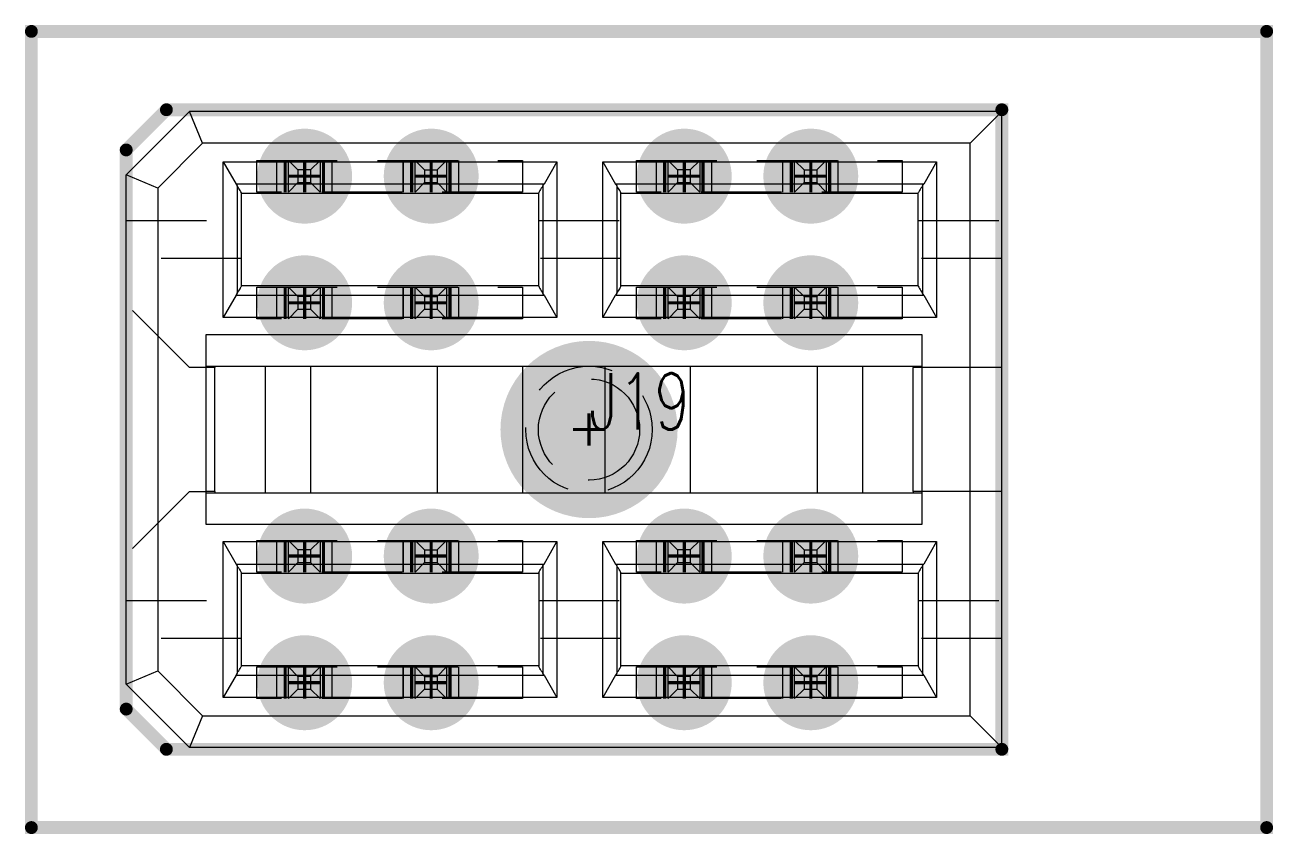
# Model space of a CAD drawing. Header units: millimetres. Extents: x 5 to 1395, y 5 to 415.
# Drawn here: x 1303 to 1322.73, y 216.91 to 229.69 of the extents above; entities that cross this region are included whole.
import ezdxf

# ---------------------------------------------------------------- set-up
doc = ezdxf.new("R2010")
doc.units = ezdxf.units.MM
doc.linetypes.add('HIDDEN', pattern=[1.905, 1.27, -0.635])
for name, color, linetype in [('DRIL_PLTE_THRU_01', 16, 'Continuous'), ('DRIL_PLTE_THRU_02', 146, 'Continuous'), ('DRIL_PLTE_THRU_03', 56, 'Continuous'), ('DRIL_PLTE_THRU_04', 216, 'Continuous'), ('DRIL_PLTE_THRU_05', 34, 'Continuous'), ('DRIL_PLTE_THRU_06', 96, 'Continuous'), ('DRIL_PLTE_THRU_07', 171, 'Continuous'), ('DRIL_PLTE_THRU_08', 176, 'Continuous'), ('DRIL_SYMBOL', 2, 'Continuous'), ('PADS_BOT', 5, 'Continuous'), ('PADS_INNER', 1, 'Continuous'), ('PADS_TOP', 1, 'Continuous'), ('PART_NAME_01', 1, 'Continuous'), ('PART_TOP_2DLINE_26', 5, 'Continuous'), ('PART_TOP_2DLINE_27', 5, 'Continuous')]:
    doc.layers.add(name, color=color, linetype=linetype)
doc.styles.add('W0$127', font='simplex', dxfattribs={"width": 0.75})

# ---------------------------------------------------------------- blocks, each defined once
blk = doc.blocks.new('SMOOTH_0$2032')
at = {"const_width": 0.1016}
blk.add_lwpolyline([(-0.0508, 0, 1), (0.0508, 0, 1)], format="xyb", close=True, dxfattribs=at)
blk = doc.blocks.new('PART_BODY_TOP_3')
at = {"layer": 'PART_TOP_2DLINE_26', "const_width": 0.2032}
blk.add_lwpolyline([(-6.28701, 10.71), (6.28599, 10.71), (6.285992, -8.8138), (-6.287008, -8.8138)], close=True, dxfattribs=at)
at = {"layer": 'PART_TOP_2DLINE_27', "const_width": 0.2032}
blk.add_lwpolyline([(-5.05, -6.68), (-4.415, -7.315), (4.415, -7.315), (5.05, -6.68), (5.05, 6.525), (-5.05, 6.525)], close=True, dxfattribs=at)
at = {"layer": 'PART_TOP_2DLINE_26'}
for p in [(-6.28701, 10.71), (6.28599, 10.71), (-6.287008, -8.8138), (6.285992, -8.8138)]:
    blk.add_blockref('SMOOTH_0$2032', p, dxfattribs=at)
at = {"layer": 'PART_TOP_2DLINE_27'}
for p in [(-5.05, 6.525), (5.05, 6.525), (-5.05, -6.68), (5.05, -6.68), (-4.415, -7.315), (4.415, -7.315)]:
    blk.add_blockref('SMOOTH_0$2032', p, dxfattribs=at)
blk = doc.blocks.new('DRIL_SYMBOL_0$8')
at = {"layer": 'DRIL_SYMBOL', "const_width": 0.0508}
for points in [[(0, -0.254), (0, 0.254)], [(-0.254, 0), (0.254, 0)]]:
    blk.add_lwpolyline(points, dxfattribs=at)
blk = doc.blocks.new('DRIL_HOLE_0$8')
at = {"const_width": 0.4}
blk.add_lwpolyline([(-0.2, 0, 1), (0.2, 0, 1)], format="xyb", close=True, dxfattribs=at)
blk.add_blockref('DRIL_SYMBOL_0$8', (0, 0))
blk = doc.blocks.new('PAD_4')
at = {"const_width": 0.75}
blk.add_lwpolyline([(0, -0.375, 1), (0, 0.375, 1)], format="xyb", close=True, dxfattribs=at)
blk = doc.blocks.new('STK_TOP_174')
at = {"layer": 'DRIL_PLTE_THRU_01'}
blk.add_blockref('DRIL_HOLE_0$8', (0, 0), dxfattribs=at)
at = {"layer": 'DRIL_PLTE_THRU_02'}
blk.add_blockref('DRIL_HOLE_0$8', (0, 0), dxfattribs=at)
at = {"layer": 'DRIL_PLTE_THRU_03'}
blk.add_blockref('DRIL_HOLE_0$8', (0, 0), dxfattribs=at)
at = {"layer": 'DRIL_PLTE_THRU_04'}
blk.add_blockref('DRIL_HOLE_0$8', (0, 0), dxfattribs=at)
at = {"layer": 'DRIL_PLTE_THRU_05'}
blk.add_blockref('DRIL_HOLE_0$8', (0, 0), dxfattribs=at)
at = {"layer": 'DRIL_PLTE_THRU_06'}
blk.add_blockref('DRIL_HOLE_0$8', (0, 0), dxfattribs=at)
at = {"layer": 'DRIL_PLTE_THRU_07'}
blk.add_blockref('DRIL_HOLE_0$8', (0, 0), dxfattribs=at)
at = {"layer": 'DRIL_PLTE_THRU_08'}
blk.add_blockref('DRIL_HOLE_0$8', (0, 0), dxfattribs=at)
at = {"layer": 'PADS_BOT'}
blk.add_blockref('PAD_4', (0, 0), dxfattribs=at)
at = {"layer": 'PADS_INNER'}
blk.add_blockref('PAD_4', (0, 0), dxfattribs=at)
at = {"layer": 'PADS_TOP'}
blk.add_blockref('PAD_4', (0, 0), dxfattribs=at)
blk = doc.blocks.new('DRIL_SYMBOL_2$1')
at = {"layer": 'DRIL_SYMBOL', "const_width": 0.0508}
for points in [[(0, -0.254), (0, 0.254)], [(-0.254, 0), (0.254, 0)]]:
    blk.add_lwpolyline(points, dxfattribs=at)
blk = doc.blocks.new('DRIL_HOLE_2$1')
at = {"const_width": 1.05}
blk.add_lwpolyline([(-0.525, 0, 1), (0.525, 0, 1)], format="xyb", close=True, dxfattribs=at)
blk.add_blockref('DRIL_SYMBOL_2$1', (0, 0))
blk = doc.blocks.new('PAD_6')
at = {"const_width": 1.4}
blk.add_lwpolyline([(0, -0.7, 1), (0, 0.7, 1)], format="xyb", close=True, dxfattribs=at)
blk = doc.blocks.new('STK_TOP_175')
at = {"layer": 'DRIL_PLTE_THRU_01'}
blk.add_blockref('DRIL_HOLE_2$1', (0, 0), dxfattribs=at)
at = {"layer": 'DRIL_PLTE_THRU_02'}
blk.add_blockref('DRIL_HOLE_2$1', (0, 0), dxfattribs=at)
at = {"layer": 'DRIL_PLTE_THRU_03'}
blk.add_blockref('DRIL_HOLE_2$1', (0, 0), dxfattribs=at)
at = {"layer": 'DRIL_PLTE_THRU_04'}
blk.add_blockref('DRIL_HOLE_2$1', (0, 0), dxfattribs=at)
at = {"layer": 'DRIL_PLTE_THRU_05'}
blk.add_blockref('DRIL_HOLE_2$1', (0, 0), dxfattribs=at)
at = {"layer": 'DRIL_PLTE_THRU_06'}
blk.add_blockref('DRIL_HOLE_2$1', (0, 0), dxfattribs=at)
at = {"layer": 'DRIL_PLTE_THRU_07'}
blk.add_blockref('DRIL_HOLE_2$1', (0, 0), dxfattribs=at)
at = {"layer": 'DRIL_PLTE_THRU_08'}
blk.add_blockref('DRIL_HOLE_2$1', (0, 0), dxfattribs=at)
at = {"layer": 'PADS_BOT'}
blk.add_blockref('PAD_6', (0, 0), dxfattribs=at)
at = {"layer": 'PADS_INNER'}
blk.add_blockref('PAD_6', (0, 0), dxfattribs=at)
at = {"layer": 'PADS_TOP'}
blk.add_blockref('PAD_6', (0, 0), dxfattribs=at)
blk = doc.blocks.new('SYM_TOP_5')
for name, p in [('PART_BODY_TOP_3', (0, 0)), ('STK_TOP_174', (-4.001008, 3.5052)), ('STK_TOP_174', (-2.001012, 3.5052)), ('STK_TOP_174', (1.99898, 3.5052)), ('STK_TOP_174', (3.998976, 3.5052)), ('STK_TOP_174', (-4.001008, 1.505204)), ('STK_TOP_174', (-2.001012, 1.505204)), ('STK_TOP_174', (1.99898, 1.505204)), ('STK_TOP_174', (3.998976, 1.505204)), ('STK_TOP_175', (0, 0)), ('STK_TOP_174', (-4.001008, -2.494788)), ('STK_TOP_174', (-2.001012, -2.494788)), ('STK_TOP_174', (1.99898, -2.494788)), ('STK_TOP_174', (3.998976, -2.494788)), ('STK_TOP_174', (-4.001008, -4.494784)), ('STK_TOP_174', (-2.001012, -4.494784)), ('STK_TOP_174', (1.99898, -4.494784)), ('STK_TOP_174', (3.998976, -4.494784))]:
    blk.add_blockref(name, p)
blk = doc.blocks.new('PART_TOP_38')
blk.add_blockref('SYM_TOP_5', (0, 0))
at = {"layer": 'PART_NAME_01', "style": 'W0$127', "width": 0.75}
blk.add_text('J19', height=0.889, rotation=90, dxfattribs=at).set_placement((0, 0))
blk = doc.blocks.new('q')
at = {"rotation": 270}
blk.add_blockref('PART_TOP_38', (1311.915, 223.299), dxfattribs=at)

msp = doc.modelspace()

# ---------------------------------------------------------------- linework, layer by layer
at = {"color": 7, "linetype": 'Continuous', "lineweight": 15}
for p, q in [((1305.5998, 228.3188), (1304.5998, 227.3188)), ((1305.8069, 227.8188), (1305.5998, 228.3188)), ((1318.4398, 228.3188), (1305.5998, 228.3188)), ((1318.4398, 228.3188), (1317.9398, 227.8188)), ((1318.4398, 218.2788), (1318.4398, 228.3188)), ((1305.0998, 227.1117), (1305.8069, 227.8188)), ((1317.9398, 227.8188), (1305.8069, 227.8188)), ((1317.9398, 218.7788), (1317.9398, 227.8188)), ((1306.1311, 225.0688), (1306.1311, 227.5288)), ((1306.1311, 227.5288), (1311.4085, 227.5288)), ((1306.1311, 227.5288), (1306.3353, 227.1752)), ((1311.4085, 227.5288), (1311.2044, 227.1752)), ((1311.4085, 227.5288), (1311.4085, 225.0688)), ((1312.1311, 227.5288), (1317.4085, 227.5288)), ((1312.1311, 225.0688), (1312.1311, 227.5288)), ((1312.1311, 227.5288), (1312.3353, 227.1752)), ((1317.4085, 227.5288), (1317.2044, 227.1752)), ((1317.4085, 227.5288), (1317.4085, 225.0688)), ((1305.0998, 227.1117), (1304.5998, 227.3188)), ((1304.5998, 219.2788), (1304.5998, 227.3188)), ((1305.0998, 227.1117), (1305.0998, 219.4859)), ((1311.2044, 227.1752), (1306.3353, 227.1752)), ((1306.3528, 227.1472), (1306.3528, 225.4503)), ((1311.1868, 227.1472), (1311.1868, 225.4503)), ((1317.2044, 227.1752), (1312.3353, 227.1752)), ((1312.3528, 227.1472), (1312.3528, 225.4503)), ((1317.1868, 227.1472), (1317.1868, 225.4503)), ((1306.4198, 225.5634), (1306.4198, 227.0342)), ((1311.1198, 227.0288), (1306.4198, 227.0288)), ((1311.1198, 225.5634), (1311.1198, 227.0342)), ((1312.4198, 225.5634), (1312.4198, 227.0342)), ((1317.1198, 227.0288), (1312.4198, 227.0288)), ((1317.1198, 225.5634), (1317.1198, 227.0342)), ((1311.1198, 225.5688), (1306.4198, 225.5688)), ((1317.1198, 225.5688), (1312.4198, 225.5688)), ((1306.3353, 225.4223), (1306.1311, 225.0688)), ((1306.3353, 225.4223), (1311.2044, 225.4223)), ((1311.2044, 225.4223), (1311.4085, 225.0688)), ((1312.1311, 225.0688), (1312.3353, 225.4223)), ((1312.3353, 225.4223), (1317.2044, 225.4223)), ((1317.2044, 225.4223), (1317.4085, 225.0688)), ((1311.4085, 225.0688), (1306.1311, 225.0688)), ((1317.4085, 225.0688), (1312.1311, 225.0688)), ((1305.8636, 224.7988), (1317.176, 224.7988)), ((1305.8636, 221.7988), (1305.8636, 224.7988)), ((1317.176, 224.7988), (1317.176, 221.7988)), ((1305.8636, 224.2988), (1317.176, 224.2988)), ((1305.9998, 224.2988), (1305.9998, 224.2788)), ((1306.7998, 222.2988), (1306.7998, 224.2988)), ((1307.5198, 222.2988), (1307.5198, 224.2988)), ((1309.5198, 222.2988), (1309.5198, 224.2988)), ((1310.8698, 222.2988), (1310.8698, 224.2988)), ((1312.1698, 222.2988), (1312.1698, 224.2988)), ((1313.5198, 222.2988), (1313.5198, 224.2988)), ((1315.5198, 224.2988), (1315.5198, 222.2988)), ((1316.2398, 224.2988), (1316.2398, 222.2988)), ((1317.0398, 224.2988), (1317.0398, 224.2788)), ((1305.9998, 224.2788), (1305.8636, 224.2788)), ((1305.9998, 222.3188), (1305.9998, 224.2788)), ((1317.176, 224.2788), (1317.0398, 224.2788)), ((1317.0398, 222.3188), (1317.0398, 224.2788)), ((1305.9998, 222.3188), (1305.8636, 222.3188)), ((1305.8636, 222.2988), (1317.176, 222.2988)), ((1305.9998, 222.3188), (1305.9998, 222.2988)), ((1317.0398, 222.3188), (1317.0398, 222.2988)), ((1317.176, 222.3188), (1317.0398, 222.3188)), ((1317.176, 221.7988), (1305.8636, 221.7988)), ((1306.1311, 221.5288), (1311.4085, 221.5288)), ((1306.1311, 219.0688), (1306.1311, 221.5288)), ((1306.1311, 221.5288), (1306.3353, 221.1752)), ((1311.2044, 221.1752), (1311.4085, 221.5288)), ((1311.4085, 221.5288), (1311.4085, 219.0688)), ((1312.1311, 221.5288), (1317.4085, 221.5288)), ((1312.1311, 219.0688), (1312.1311, 221.5288)), ((1312.1311, 221.5288), (1312.3353, 221.1752)), ((1317.4085, 221.5288), (1317.2044, 221.1752)), ((1317.4085, 221.5288), (1317.4085, 219.0688)), ((1306.3353, 221.1752), (1311.2044, 221.1752)), ((1306.3528, 221.1472), (1306.3528, 219.4503)), ((1311.1868, 221.1472), (1311.1868, 219.4503)), ((1312.3353, 221.1752), (1317.2044, 221.1752)), ((1312.3528, 221.1472), (1312.3528, 219.4503)), ((1317.1868, 221.1472), (1317.1868, 219.4503)), ((1306.4198, 219.5634), (1306.4198, 221.0342)), ((1306.4198, 221.0288), (1311.1198, 221.0288)), ((1311.1198, 221.0342), (1311.1198, 219.5634)), ((1312.4198, 219.5634), (1312.4198, 221.0342)), ((1312.4198, 221.0288), (1317.1198, 221.0288)), ((1317.1198, 221.0342), (1317.1198, 219.5634)), ((1311.1198, 219.5688), (1306.4198, 219.5688)), ((1317.1198, 219.5688), (1312.4198, 219.5688)), ((1304.5998, 219.2788), (1305.0998, 219.4859)), ((1305.0998, 219.4859), (1305.8069, 218.7788)), ((1306.3353, 219.4223), (1306.1311, 219.0688)), ((1306.3353, 219.4223), (1311.2044, 219.4223)), ((1311.2044, 219.4223), (1311.4085, 219.0688)), ((1312.3353, 219.4223), (1312.1311, 219.0688)), ((1312.3353, 219.4223), (1317.2044, 219.4223)), ((1317.2044, 219.4223), (1317.4085, 219.0688)), ((1305.5998, 218.2788), (1304.5998, 219.2788)), ((1311.4085, 219.0688), (1306.1311, 219.0688)), ((1317.4085, 219.0688), (1312.1311, 219.0688)), ((1305.8069, 218.7788), (1305.5998, 218.2788)), ((1305.8069, 218.7788), (1317.9398, 218.7788)), ((1318.4398, 218.2788), (1317.9398, 218.7788)), ((1318.4398, 218.2788), (1305.5998, 218.2788))]:
    msp.add_line(p, q, dxfattribs=at)
at = {"color": 7, "linetype": 'HIDDEN', "lineweight": 0}
for p, q in [((1306.6648, 227.0488), (1306.6648, 227.5488)), ((1306.6648, 227.5488), (1310.8648, 227.5488)), ((1306.9748, 227.5488), (1306.9748, 227.0488)), ((1306.9798, 227.0488), (1306.9798, 227.5488)), ((1307.0995, 227.0488), (1307.0995, 227.5488)), ((1307.1003, 227.5488), (1307.1003, 227.0488)), ((1307.1196, 227.5488), (1307.1196, 227.0488)), ((1307.1298, 227.0488), (1307.1298, 227.5488)), ((1307.1299, 227.0488), (1307.1299, 227.5488)), ((1307.1648, 227.0488), (1307.1648, 227.5488)), ((1307.1648, 227.5488), (1307.3148, 227.3988)), ((1307.6648, 227.5488), (1307.5148, 227.3988)), ((1307.6648, 227.5488), (1307.6648, 227.0488)), ((1307.6998, 227.5488), (1307.6998, 227.0488)), ((1307.6998, 227.5488), (1307.6998, 227.0488)), ((1307.7101, 227.5488), (1307.7101, 227.0488)), ((1307.7293, 227.0488), (1307.7293, 227.5488)), ((1307.7301, 227.5488), (1307.7301, 227.0488)), ((1307.8498, 227.5488), (1307.8498, 227.0488)), ((1307.8548, 227.0488), (1307.8548, 227.5488)), ((1308.9748, 227.5488), (1308.9748, 227.0488)), ((1308.9798, 227.0488), (1308.9798, 227.5488)), ((1309.0995, 227.0488), (1309.0995, 227.5488)), ((1309.1003, 227.5488), (1309.1003, 227.0488)), ((1309.1196, 227.5488), (1309.1196, 227.0488)), ((1309.1298, 227.0488), (1309.1298, 227.5488)), ((1309.1298, 227.0488), (1309.1298, 227.5488)), ((1309.1648, 227.0488), (1309.1648, 227.5488)), ((1309.1648, 227.5488), (1309.3148, 227.3988)), ((1309.5148, 227.3988), (1309.6648, 227.5488)), ((1309.6648, 227.5488), (1309.6648, 227.0488)), ((1309.6998, 227.5488), (1309.6998, 227.0488)), ((1309.6998, 227.5488), (1309.6998, 227.0488)), ((1309.7101, 227.5488), (1309.7101, 227.0488)), ((1309.7293, 227.0488), (1309.7293, 227.5488)), ((1309.7301, 227.5488), (1309.7301, 227.0488)), ((1309.8498, 227.5488), (1309.8498, 227.0488)), ((1309.8548, 227.0488), (1309.8548, 227.5488)), ((1310.8648, 227.5488), (1310.8648, 227.0488)), ((1312.6648, 227.0488), (1312.6648, 227.5488)), ((1312.6648, 227.5488), (1316.8648, 227.5488)), ((1312.9748, 227.5488), (1312.9748, 227.0488)), ((1312.9798, 227.0488), (1312.9798, 227.5488)), ((1313.0995, 227.0488), (1313.0995, 227.5488)), ((1313.1003, 227.5488), (1313.1003, 227.0488)), ((1313.1196, 227.5488), (1313.1196, 227.0488)), ((1313.1298, 227.0488), (1313.1298, 227.5488)), ((1313.1298, 227.0488), (1313.1298, 227.5488)), ((1313.1648, 227.0488), (1313.1648, 227.5488)), ((1313.1648, 227.5488), (1313.3148, 227.3988)), ((1313.6648, 227.5488), (1313.5148, 227.3988)), ((1313.6648, 227.5488), (1313.6648, 227.0488)), ((1313.6998, 227.5488), (1313.6998, 227.0488)), ((1313.6998, 227.5488), (1313.6998, 227.0488)), ((1313.7101, 227.5488), (1313.7101, 227.0488)), ((1313.7293, 227.0488), (1313.7293, 227.5488)), ((1313.7301, 227.5488), (1313.7301, 227.0488)), ((1313.8498, 227.5488), (1313.8498, 227.0488)), ((1313.8548, 227.0488), (1313.8548, 227.5488)), ((1314.9748, 227.5488), (1314.9748, 227.0488)), ((1314.9798, 227.0488), (1314.9798, 227.5488)), ((1315.0995, 227.0488), (1315.0995, 227.5488)), ((1315.1003, 227.5488), (1315.1003, 227.0488)), ((1315.1196, 227.5488), (1315.1196, 227.0488)), ((1315.1298, 227.0488), (1315.1298, 227.5488)), ((1315.1298, 227.0488), (1315.1298, 227.5488)), ((1315.1648, 227.0488), (1315.1648, 227.5488)), ((1315.1648, 227.5488), (1315.3148, 227.3988)), ((1315.5148, 227.3988), (1315.6648, 227.5488)), ((1315.6648, 227.5488), (1315.6648, 227.0488)), ((1315.6998, 227.5488), (1315.6998, 227.0488)), ((1315.6998, 227.5488), (1315.6998, 227.0488)), ((1315.7101, 227.5488), (1315.7101, 227.0488)), ((1315.7293, 227.0488), (1315.7293, 227.5488)), ((1315.7301, 227.5488), (1315.7301, 227.0488)), ((1315.8498, 227.5488), (1315.8498, 227.0488)), ((1315.8548, 227.0488), (1315.8548, 227.5488)), ((1316.8648, 227.5488), (1316.8648, 227.0488)), ((1307.3148, 227.3988), (1307.3148, 227.1988)), ((1307.5148, 227.3988), (1307.3148, 227.3988)), ((1307.5148, 227.3988), (1307.5148, 227.1988)), ((1309.3148, 227.3988), (1309.5148, 227.3988)), ((1309.3148, 227.3988), (1309.3148, 227.1988)), ((1309.5148, 227.3988), (1309.5148, 227.1988)), ((1313.3148, 227.3988), (1313.3148, 227.1988)), ((1313.5148, 227.3988), (1313.3148, 227.3988)), ((1313.5148, 227.3988), (1313.5148, 227.1988)), ((1315.3148, 227.3988), (1315.5148, 227.3988)), ((1315.3148, 227.3988), (1315.3148, 227.1988)), ((1315.5148, 227.3988), (1315.5148, 227.1988)), ((1307.1648, 227.0488), (1307.3148, 227.1988)), ((1307.3148, 227.1988), (1307.5148, 227.1988)), ((1307.5148, 227.1988), (1307.6648, 227.0488)), ((1309.3148, 227.1988), (1309.1648, 227.0488)), ((1309.3148, 227.1988), (1309.5148, 227.1988)), ((1309.5148, 227.1988), (1309.6648, 227.0488)), ((1313.1648, 227.0488), (1313.3148, 227.1988)), ((1313.3148, 227.1988), (1313.5148, 227.1988)), ((1313.5148, 227.1988), (1313.6648, 227.0488)), ((1315.3148, 227.1988), (1315.1648, 227.0488)), ((1315.3148, 227.1988), (1315.5148, 227.1988)), ((1315.5148, 227.1988), (1315.6648, 227.0488)), ((1310.8648, 227.0488), (1306.6648, 227.0488)), ((1316.8648, 227.0488), (1312.6648, 227.0488)), ((1304.5998, 226.5988), (1306.4198, 226.5988)), ((1311.1198, 226.5988), (1312.4198, 226.5988)), ((1317.1198, 226.5988), (1318.4398, 226.5988)), ((1306.4198, 225.9988), (1304.5998, 225.9988)), ((1312.4198, 225.9988), (1311.1198, 225.9988)), ((1318.4398, 225.9988), (1317.1198, 225.9988)), ((1306.6648, 225.0488), (1306.6648, 225.5488)), ((1306.6648, 225.5488), (1310.8648, 225.5488)), ((1306.9748, 225.5488), (1306.9748, 225.0488)), ((1306.9798, 225.0488), (1306.9798, 225.5488)), ((1307.0995, 225.0488), (1307.0995, 225.5488)), ((1307.1003, 225.5488), (1307.1003, 225.0488)), ((1307.1196, 225.5488), (1307.1196, 225.0488)), ((1307.1298, 225.0488), (1307.1298, 225.5488)), ((1307.1299, 225.0488), (1307.1299, 225.5488)), ((1307.1648, 225.0488), (1307.1648, 225.5488)), ((1307.1648, 225.5488), (1307.3148, 225.3988)), ((1307.6648, 225.5488), (1307.5148, 225.3988)), ((1307.6648, 225.5488), (1307.6648, 225.0488)), ((1307.6998, 225.5488), (1307.6998, 225.0488)), ((1307.6998, 225.5488), (1307.6998, 225.0488)), ((1307.7101, 225.5488), (1307.7101, 225.0488)), ((1307.7293, 225.0488), (1307.7293, 225.5488)), ((1307.7301, 225.5488), (1307.7301, 225.0488)), ((1307.8498, 225.5488), (1307.8498, 225.0488)), ((1307.8548, 225.0488), (1307.8548, 225.5488)), ((1308.9748, 225.5488), (1308.9748, 225.0488)), ((1308.9798, 225.0488), (1308.9798, 225.5488)), ((1309.0995, 225.0488), (1309.0995, 225.5488)), ((1309.1003, 225.5488), (1309.1003, 225.0488)), ((1309.1196, 225.5488), (1309.1196, 225.0488)), ((1309.1298, 225.0488), (1309.1298, 225.5488)), ((1309.1298, 225.0488), (1309.1298, 225.5488)), ((1309.1648, 225.0488), (1309.1648, 225.5488)), ((1309.1648, 225.5488), (1309.3148, 225.3988)), ((1309.5148, 225.3988), (1309.6648, 225.5488)), ((1309.6648, 225.5488), (1309.6648, 225.0488)), ((1309.6998, 225.5488), (1309.6998, 225.0488)), ((1309.6998, 225.5488), (1309.6998, 225.0488)), ((1309.7101, 225.5488), (1309.7101, 225.0488)), ((1309.7293, 225.0488), (1309.7293, 225.5488)), ((1309.7301, 225.5488), (1309.7301, 225.0488)), ((1309.8498, 225.5488), (1309.8498, 225.0488)), ((1309.8548, 225.0488), (1309.8548, 225.5488)), ((1310.8648, 225.5488), (1310.8648, 225.0488)), ((1312.6648, 225.0488), (1312.6648, 225.5488)), ((1312.6648, 225.5488), (1316.8648, 225.5488)), ((1312.9748, 225.5488), (1312.9748, 225.0488)), ((1312.9798, 225.0488), (1312.9798, 225.5488)), ((1313.0995, 225.0488), (1313.0995, 225.5488)), ((1313.1003, 225.5488), (1313.1003, 225.0488)), ((1313.1196, 225.5488), (1313.1196, 225.0488)), ((1313.1298, 225.0488), (1313.1298, 225.5488)), ((1313.1298, 225.0488), (1313.1298, 225.5488)), ((1313.1648, 225.0488), (1313.1648, 225.5488)), ((1313.1648, 225.5488), (1313.3148, 225.3988)), ((1313.6648, 225.5488), (1313.5148, 225.3988)), ((1313.6648, 225.5488), (1313.6648, 225.0488)), ((1313.6998, 225.5488), (1313.6998, 225.0488)), ((1313.6998, 225.5488), (1313.6998, 225.0488)), ((1313.7101, 225.5488), (1313.7101, 225.0488)), ((1313.7293, 225.0488), (1313.7293, 225.5488)), ((1313.7301, 225.5488), (1313.7301, 225.0488)), ((1313.8498, 225.5488), (1313.8498, 225.0488)), ((1313.8548, 225.0488), (1313.8548, 225.5488)), ((1314.9748, 225.5488), (1314.9748, 225.0488)), ((1314.9798, 225.0488), (1314.9798, 225.5488)), ((1315.0995, 225.0488), (1315.0995, 225.5488)), ((1315.1003, 225.5488), (1315.1003, 225.0488)), ((1315.1196, 225.5488), (1315.1196, 225.0488)), ((1315.1298, 225.0488), (1315.1298, 225.5488)), ((1315.1298, 225.0488), (1315.1298, 225.5488)), ((1315.1648, 225.0488), (1315.1648, 225.5488)), ((1315.1648, 225.5488), (1315.3148, 225.3988)), ((1315.5148, 225.3988), (1315.6648, 225.5488)), ((1315.6648, 225.5488), (1315.6648, 225.0488)), ((1315.6998, 225.5488), (1315.6998, 225.0488)), ((1315.6998, 225.5488), (1315.6998, 225.0488)), ((1315.7101, 225.5488), (1315.7101, 225.0488)), ((1315.7293, 225.0488), (1315.7293, 225.5488)), ((1315.7301, 225.5488), (1315.7301, 225.0488)), ((1315.8498, 225.5488), (1315.8498, 225.0488)), ((1315.8548, 225.0488), (1315.8548, 225.5488)), ((1316.8648, 225.5488), (1316.8648, 225.0488)), ((1307.5148, 225.3988), (1307.3148, 225.3988)), ((1307.3148, 225.3988), (1307.3148, 225.1988)), ((1307.5148, 225.3988), (1307.5148, 225.1988)), ((1309.3148, 225.3988), (1309.5148, 225.3988)), ((1309.3148, 225.3988), (1309.3148, 225.1988)), ((1309.5148, 225.3988), (1309.5148, 225.1988)), ((1313.3148, 225.3988), (1313.3148, 225.1988)), ((1313.5148, 225.3988), (1313.3148, 225.3988)), ((1313.5148, 225.3988), (1313.5148, 225.1988)), ((1315.3148, 225.3988), (1315.5148, 225.3988)), ((1315.3148, 225.3988), (1315.3148, 225.1988)), ((1315.5148, 225.3988), (1315.5148, 225.1988)), ((1305.5998, 224.2788), (1304.5998, 225.2788)), ((1307.1648, 225.0488), (1307.3148, 225.1988)), ((1307.3148, 225.1988), (1307.5148, 225.1988)), ((1307.5148, 225.1988), (1307.6648, 225.0488)), ((1309.3148, 225.1988), (1309.1648, 225.0488)), ((1309.3148, 225.1988), (1309.5148, 225.1988)), ((1309.5148, 225.1988), (1309.6648, 225.0488)), ((1313.1648, 225.0488), (1313.3148, 225.1988)), ((1313.3148, 225.1988), (1313.5148, 225.1988)), ((1313.5148, 225.1988), (1313.6648, 225.0488)), ((1315.3148, 225.1988), (1315.1648, 225.0488)), ((1315.3148, 225.1988), (1315.5148, 225.1988)), ((1315.5148, 225.1988), (1315.6648, 225.0488)), ((1310.8648, 225.0488), (1306.6648, 225.0488)), ((1316.8648, 225.0488), (1312.6648, 225.0488)), ((1305.8636, 224.2788), (1305.5998, 224.2788)), ((1318.4398, 224.2788), (1317.176, 224.2788)), ((1305.5998, 222.3188), (1304.5998, 221.3188)), ((1305.5998, 222.3188), (1305.8636, 222.3188)), ((1318.4398, 222.3188), (1317.176, 222.3188)), ((1306.6648, 221.0488), (1306.6648, 221.5488)), ((1306.6648, 221.5488), (1310.8648, 221.5488)), ((1306.9748, 221.5488), (1306.9748, 221.0488)), ((1306.9798, 221.0488), (1306.9798, 221.5488)), ((1307.0995, 221.0488), (1307.0995, 221.5488)), ((1307.1003, 221.5488), (1307.1003, 221.0488)), ((1307.1196, 221.5488), (1307.1196, 221.0488)), ((1307.1298, 221.0488), (1307.1298, 221.5488)), ((1307.1299, 221.0488), (1307.1299, 221.5488)), ((1307.1648, 221.0488), (1307.1648, 221.5488)), ((1307.1648, 221.5488), (1307.3148, 221.3988)), ((1307.6648, 221.5488), (1307.5148, 221.3988)), ((1307.6648, 221.5488), (1307.6648, 221.0488)), ((1307.6998, 221.5488), (1307.6998, 221.0488)), ((1307.6998, 221.5488), (1307.6998, 221.0488)), ((1307.7101, 221.5488), (1307.7101, 221.0488)), ((1307.7293, 221.0488), (1307.7293, 221.5488)), ((1307.7301, 221.5488), (1307.7301, 221.0488)), ((1307.8498, 221.5488), (1307.8498, 221.0488)), ((1307.8548, 221.0488), (1307.8548, 221.5488)), ((1308.9748, 221.5488), (1308.9748, 221.0488)), ((1308.9798, 221.0488), (1308.9798, 221.5488)), ((1309.0995, 221.0488), (1309.0995, 221.5488)), ((1309.1003, 221.5488), (1309.1003, 221.0488)), ((1309.1196, 221.5488), (1309.1196, 221.0488)), ((1309.1298, 221.0488), (1309.1298, 221.5488)), ((1309.1298, 221.0488), (1309.1298, 221.5488)), ((1309.1648, 221.0488), (1309.1648, 221.5488)), ((1309.1648, 221.5488), (1309.3148, 221.3988)), ((1309.5148, 221.3988), (1309.6648, 221.5488)), ((1309.6648, 221.5488), (1309.6648, 221.0488)), ((1309.6998, 221.5488), (1309.6998, 221.0488)), ((1309.6998, 221.5488), (1309.6998, 221.0488)), ((1309.7101, 221.5488), (1309.7101, 221.0488)), ((1309.7293, 221.0488), (1309.7293, 221.5488)), ((1309.7301, 221.5488), (1309.7301, 221.0488)), ((1309.8498, 221.5488), (1309.8498, 221.0488)), ((1309.8548, 221.0488), (1309.8548, 221.5488)), ((1310.8648, 221.5488), (1310.8648, 221.0488)), ((1312.6648, 221.0488), (1312.6648, 221.5488)), ((1312.6648, 221.5488), (1316.8648, 221.5488)), ((1312.9748, 221.5488), (1312.9748, 221.0488)), ((1312.9798, 221.0488), (1312.9798, 221.5488)), ((1313.0995, 221.0488), (1313.0995, 221.5488)), ((1313.1003, 221.5488), (1313.1003, 221.0488)), ((1313.1196, 221.5488), (1313.1196, 221.0488)), ((1313.1298, 221.0488), (1313.1298, 221.5488)), ((1313.1298, 221.0488), (1313.1298, 221.5488)), ((1313.1648, 221.0488), (1313.1648, 221.5488)), ((1313.1648, 221.5488), (1313.3148, 221.3988)), ((1313.6648, 221.5488), (1313.5148, 221.3988)), ((1313.6648, 221.5488), (1313.6648, 221.0488)), ((1313.6998, 221.5488), (1313.6998, 221.0488)), ((1313.6998, 221.5488), (1313.6998, 221.0488)), ((1313.7101, 221.5488), (1313.7101, 221.0488)), ((1313.7293, 221.0488), (1313.7293, 221.5488)), ((1313.7301, 221.5488), (1313.7301, 221.0488)), ((1313.8498, 221.5488), (1313.8498, 221.0488)), ((1313.8548, 221.0488), (1313.8548, 221.5488)), ((1314.9748, 221.5488), (1314.9748, 221.0488)), ((1314.9798, 221.0488), (1314.9798, 221.5488)), ((1315.0995, 221.0488), (1315.0995, 221.5488)), ((1315.1003, 221.5488), (1315.1003, 221.0488)), ((1315.1196, 221.5488), (1315.1196, 221.0488)), ((1315.1298, 221.0488), (1315.1298, 221.5488)), ((1315.1298, 221.0488), (1315.1298, 221.5488)), ((1315.1648, 221.0488), (1315.1648, 221.5488)), ((1315.1648, 221.5488), (1315.3148, 221.3988)), ((1315.5148, 221.3988), (1315.6648, 221.5488)), ((1315.6648, 221.5488), (1315.6648, 221.0488)), ((1315.6998, 221.5488), (1315.6998, 221.0488)), ((1315.6998, 221.5488), (1315.6998, 221.0488)), ((1315.7101, 221.5488), (1315.7101, 221.0488)), ((1315.7293, 221.0488), (1315.7293, 221.5488)), ((1315.7301, 221.5488), (1315.7301, 221.0488)), ((1315.8498, 221.5488), (1315.8498, 221.0488)), ((1315.8548, 221.0488), (1315.8548, 221.5488)), ((1316.8648, 221.5488), (1316.8648, 221.0488)), ((1307.3148, 221.3988), (1307.3148, 221.1988)), ((1307.5148, 221.3988), (1307.3148, 221.3988)), ((1307.5148, 221.3988), (1307.5148, 221.1988)), ((1309.3148, 221.3988), (1309.5148, 221.3988)), ((1309.3148, 221.3988), (1309.3148, 221.1988)), ((1309.5148, 221.3988), (1309.5148, 221.1988)), ((1313.3148, 221.3988), (1313.3148, 221.1988)), ((1313.5148, 221.3988), (1313.3148, 221.3988)), ((1313.5148, 221.3988), (1313.5148, 221.1988)), ((1315.3148, 221.3988), (1315.5148, 221.3988)), ((1315.3148, 221.3988), (1315.3148, 221.1988)), ((1315.5148, 221.3988), (1315.5148, 221.1988)), ((1307.1648, 221.0488), (1307.3148, 221.1988)), ((1307.3148, 221.1988), (1307.5148, 221.1988)), ((1307.5148, 221.1988), (1307.6648, 221.0488)), ((1309.3148, 221.1988), (1309.1648, 221.0488)), ((1309.3148, 221.1988), (1309.5148, 221.1988)), ((1309.5148, 221.1988), (1309.6648, 221.0488)), ((1313.1648, 221.0488), (1313.3148, 221.1988)), ((1313.3148, 221.1988), (1313.5148, 221.1988)), ((1313.5148, 221.1988), (1313.6648, 221.0488)), ((1315.3148, 221.1988), (1315.1648, 221.0488)), ((1315.3148, 221.1988), (1315.5148, 221.1988)), ((1315.5148, 221.1988), (1315.6648, 221.0488)), ((1310.8648, 221.0488), (1306.6648, 221.0488)), ((1316.8648, 221.0488), (1312.6648, 221.0488)), ((1304.5998, 220.5988), (1306.4198, 220.5988)), ((1311.1198, 220.5988), (1312.4198, 220.5988)), ((1317.1198, 220.5988), (1318.4398, 220.5988)), ((1306.4198, 219.9988), (1304.5998, 219.9988)), ((1312.4198, 219.9988), (1311.1198, 219.9988)), ((1318.4398, 219.9988), (1317.1198, 219.9988)), ((1306.6648, 219.0488), (1306.6648, 219.5488)), ((1306.6648, 219.5488), (1310.8648, 219.5488)), ((1306.9748, 219.5488), (1306.9748, 219.0488)), ((1306.9798, 219.0488), (1306.9798, 219.5488)), ((1307.0995, 219.0488), (1307.0995, 219.5488)), ((1307.1003, 219.5488), (1307.1003, 219.0488)), ((1307.1196, 219.5488), (1307.1196, 219.0488)), ((1307.1298, 219.0488), (1307.1298, 219.5488)), ((1307.1299, 219.0488), (1307.1299, 219.5488)), ((1307.1648, 219.0488), (1307.1648, 219.5488)), ((1307.1648, 219.5488), (1307.3148, 219.3988)), ((1307.5148, 219.3988), (1307.3148, 219.3988)), ((1307.3148, 219.3988), (1307.3148, 219.1988)), ((1307.6648, 219.5488), (1307.5148, 219.3988)), ((1307.5148, 219.3988), (1307.5148, 219.1988)), ((1307.6648, 219.5488), (1307.6648, 219.0488)), ((1307.6998, 219.5488), (1307.6998, 219.0488)), ((1307.6998, 219.5488), (1307.6998, 219.0488)), ((1307.7101, 219.5488), (1307.7101, 219.0488)), ((1307.7293, 219.0488), (1307.7293, 219.5488)), ((1307.7301, 219.5488), (1307.7301, 219.0488)), ((1307.8498, 219.5488), (1307.8498, 219.0488)), ((1307.8548, 219.0488), (1307.8548, 219.5488)), ((1308.9748, 219.5488), (1308.9748, 219.0488)), ((1308.9798, 219.0488), (1308.9798, 219.5488)), ((1309.0995, 219.0488), (1309.0995, 219.5488)), ((1309.1003, 219.5488), (1309.1003, 219.0488)), ((1309.1196, 219.5488), (1309.1196, 219.0488)), ((1309.1298, 219.0488), (1309.1298, 219.5488)), ((1309.1298, 219.0488), (1309.1298, 219.5488)), ((1309.1648, 219.0488), (1309.1648, 219.5488)), ((1309.1648, 219.5488), (1309.3148, 219.3988)), ((1309.3148, 219.3988), (1309.5148, 219.3988)), ((1309.3148, 219.3988), (1309.3148, 219.1988)), ((1309.5148, 219.3988), (1309.6648, 219.5488)), ((1309.5148, 219.3988), (1309.5148, 219.1988)), ((1309.6648, 219.5488), (1309.6648, 219.0488)), ((1309.6998, 219.5488), (1309.6998, 219.0488)), ((1309.6998, 219.5488), (1309.6998, 219.0488)), ((1309.7101, 219.5488), (1309.7101, 219.0488)), ((1309.7293, 219.0488), (1309.7293, 219.5488)), ((1309.7301, 219.5488), (1309.7301, 219.0488)), ((1309.8498, 219.5488), (1309.8498, 219.0488)), ((1309.8548, 219.0488), (1309.8548, 219.5488)), ((1310.8648, 219.5488), (1310.8648, 219.0488)), ((1312.6648, 219.0488), (1312.6648, 219.5488)), ((1312.6648, 219.5488), (1316.8648, 219.5488)), ((1312.9748, 219.5488), (1312.9748, 219.0488)), ((1312.9798, 219.0488), (1312.9798, 219.5488)), ((1313.0995, 219.0488), (1313.0995, 219.5488)), ((1313.1003, 219.5488), (1313.1003, 219.0488)), ((1313.1196, 219.5488), (1313.1196, 219.0488)), ((1313.1298, 219.0488), (1313.1298, 219.5488)), ((1313.1298, 219.0488), (1313.1298, 219.5488)), ((1313.1648, 219.0488), (1313.1648, 219.5488)), ((1313.1648, 219.5488), (1313.3148, 219.3988)), ((1313.3148, 219.3988), (1313.3148, 219.1988)), ((1313.5148, 219.3988), (1313.3148, 219.3988)), ((1313.6648, 219.5488), (1313.5148, 219.3988)), ((1313.5148, 219.3988), (1313.5148, 219.1988)), ((1313.6648, 219.5488), (1313.6648, 219.0488)), ((1313.6998, 219.5488), (1313.6998, 219.0488)), ((1313.6998, 219.5488), (1313.6998, 219.0488)), ((1313.7101, 219.5488), (1313.7101, 219.0488)), ((1313.7293, 219.0488), (1313.7293, 219.5488)), ((1313.7301, 219.5488), (1313.7301, 219.0488)), ((1313.8498, 219.5488), (1313.8498, 219.0488)), ((1313.8548, 219.0488), (1313.8548, 219.5488)), ((1314.9748, 219.5488), (1314.9748, 219.0488)), ((1314.9798, 219.0488), (1314.9798, 219.5488)), ((1315.0995, 219.0488), (1315.0995, 219.5488)), ((1315.1003, 219.5488), (1315.1003, 219.0488)), ((1315.1196, 219.5488), (1315.1196, 219.0488)), ((1315.1298, 219.0488), (1315.1298, 219.5488)), ((1315.1298, 219.0488), (1315.1298, 219.5488)), ((1315.1648, 219.0488), (1315.1648, 219.5488)), ((1315.1648, 219.5488), (1315.3148, 219.3988)), ((1315.3148, 219.3988), (1315.5148, 219.3988)), ((1315.3148, 219.3988), (1315.3148, 219.1988)), ((1315.5148, 219.3988), (1315.6648, 219.5488)), ((1315.5148, 219.3988), (1315.5148, 219.1988)), ((1315.6648, 219.5488), (1315.6648, 219.0488)), ((1315.6998, 219.5488), (1315.6998, 219.0488)), ((1315.6998, 219.5488), (1315.6998, 219.0488)), ((1315.7101, 219.5488), (1315.7101, 219.0488)), ((1315.7293, 219.0488), (1315.7293, 219.5488)), ((1315.7301, 219.5488), (1315.7301, 219.0488)), ((1315.8498, 219.5488), (1315.8498, 219.0488)), ((1315.8548, 219.0488), (1315.8548, 219.5488)), ((1316.8648, 219.5488), (1316.8648, 219.0488)), ((1307.1648, 219.0488), (1307.3148, 219.1988)), ((1307.3148, 219.1988), (1307.5148, 219.1988)), ((1307.5148, 219.1988), (1307.6648, 219.0488)), ((1309.3148, 219.1988), (1309.1648, 219.0488)), ((1309.3148, 219.1988), (1309.5148, 219.1988)), ((1309.5148, 219.1988), (1309.6648, 219.0488)), ((1313.1648, 219.0488), (1313.3148, 219.1988)), ((1313.3148, 219.1988), (1313.5148, 219.1988)), ((1313.5148, 219.1988), (1313.6648, 219.0488)), ((1315.3148, 219.1988), (1315.1648, 219.0488)), ((1315.3148, 219.1988), (1315.5148, 219.1988)), ((1315.5148, 219.1988), (1315.6648, 219.0488)), ((1310.8648, 219.0488), (1306.6648, 219.0488)), ((1316.8648, 219.0488), (1312.6648, 219.0488))]:
    msp.add_line(p, q, dxfattribs=at)
for radius in [1, 0.8]:
    msp.add_circle((1311.9148, 223.2988), radius, dxfattribs=at)
at = {"color": 7, "linetype": 'Continuous', "lineweight": 15}
for centre, start_param, end_param in [((1306.5394, 227.5288), 2.3561945, 2.4389137), ((1311.0002, 227.5288), 3.8442716, 3.9269908), ((1312.5394, 227.5288), 2.3561945, 2.4389137), ((1317.0002, 227.5288), 3.8442716, 3.9269908), ((1306.5394, 225.0688), 0.702679, 0.7853982), ((1311.0002, 225.0688), 5.4977871, 5.5805063), ((1312.5394, 225.0688), 0.702679, 0.7853982), ((1317.0002, 225.0688), 5.4977871, 5.5805063), ((1306.5394, 221.5288), 2.3561945, 2.4389137), ((1311.0002, 221.5288), 3.8442716, 3.9269908), ((1312.5394, 221.5288), 2.3561945, 2.4389137), ((1317.0002, 221.5288), 3.8442716, 3.9269908), ((1306.5394, 219.0688), 0.702679, 0.7853982), ((1311.0002, 219.0688), 5.4977871, 5.5805063), ((1312.5394, 219.0688), 0.702679, 0.7853982), ((1317.0002, 219.0688), 5.4977871, 5.5805063)]:
    msp.add_ellipse(centre, major_axis=(0, 0.5), ratio=0.5773503, start_param=start_param, end_param=end_param, dxfattribs=at)
for points, knots in [([(1306.4198, 227.0342), (1306.4161, 227.0448), (1306.4084, 227.0664), (1306.3715, 227.12), (1306.3528, 227.1472)], [0, 0, 0, 0, 0.4931701, 1, 1, 1, 1]), ([(1311.1868, 227.1472), (1311.1684, 227.1205), (1311.1315, 227.0668), (1311.1237, 227.0451), (1311.1198, 227.0342)], [0, 0, 0, 0, 0.4978244, 1, 1, 1, 1]), ([(1312.4198, 227.0342), (1312.416, 227.0448), (1312.4084, 227.0664), (1312.3715, 227.12), (1312.3528, 227.1472)], [0, 0, 0, 0, 0.4931701, 1, 1, 1, 1]), ([(1317.1868, 227.1472), (1317.1684, 227.1205), (1317.1315, 227.0668), (1317.1237, 227.0451), (1317.1198, 227.0342)], [0, 0, 0, 0, 0.4978278, 1, 1, 1, 1]), ([(1306.3528, 225.4503), (1306.3712, 225.4771), (1306.4081, 225.5308), (1306.4159, 225.5525), (1306.4198, 225.5634)], [0, 0, 0, 0, 0.4978244, 1, 1, 1, 1]), ([(1311.1198, 225.5634), (1311.1236, 225.5528), (1311.1312, 225.5312), (1311.1681, 225.4775), (1311.1868, 225.4503)], [0, 0, 0, 0, 0.4931701, 1, 1, 1, 1]), ([(1312.3528, 225.4503), (1312.3712, 225.4771), (1312.4081, 225.5308), (1312.4159, 225.5525), (1312.4198, 225.5634)], [0, 0, 0, 0, 0.4978244, 1, 1, 1, 1]), ([(1317.1198, 225.5634), (1317.1236, 225.5528), (1317.1312, 225.5312), (1317.1681, 225.4775), (1317.1868, 225.4503)], [0, 0, 0, 0, 0.4931666, 1, 1, 1, 1]), ([(1306.3528, 221.1472), (1306.3712, 221.1205), (1306.4081, 221.0668), (1306.4159, 221.0451), (1306.4198, 221.0342)], [0, 0, 0, 0, 0.4978207, 1, 1, 1, 1]), ([(1311.1198, 221.0342), (1311.1236, 221.0448), (1311.1312, 221.0664), (1311.1681, 221.12), (1311.1868, 221.1472)], [0, 0, 0, 0, 0.4931738, 1, 1, 1, 1]), ([(1312.4198, 221.0342), (1312.416, 221.0448), (1312.4084, 221.0664), (1312.3715, 221.12), (1312.3528, 221.1472)], [0, 0, 0, 0, 0.4931738, 1, 1, 1, 1]), ([(1317.1868, 221.1472), (1317.1684, 221.1205), (1317.1315, 221.0668), (1317.1237, 221.0451), (1317.1198, 221.0342)], [0, 0, 0, 0, 0.49782412, 1, 1, 1, 1]), ([(1306.3528, 219.4503), (1306.3712, 219.4771), (1306.4081, 219.5308), (1306.4159, 219.5525), (1306.4198, 219.5634)], [0, 0, 0, 0, 0.4978244, 1, 1, 1, 1]), ([(1311.1868, 219.4503), (1311.1684, 219.4771), (1311.1315, 219.5308), (1311.1237, 219.5525), (1311.1198, 219.5634)], [0, 0, 0, 0, 0.4978244, 1, 1, 1, 1]), ([(1312.3528, 219.4503), (1312.3712, 219.4771), (1312.4081, 219.5308), (1312.4159, 219.5525), (1312.4198, 219.5634)], [0, 0, 0, 0, 0.4978244, 1, 1, 1, 1]), ([(1317.1868, 219.4503), (1317.1684, 219.4771), (1317.1315, 219.5308), (1317.1237, 219.5525), (1317.1198, 219.5634)], [0, 0, 0, 0, 0.4978278, 1, 1, 1, 1])]:
    msp.add_open_spline(points, degree=3, knots=knots, dxfattribs=at)

# ---------------------------------------------------------------- block references
msp.add_blockref('q', (0, 0))

doc.saveas('drawing.dxf')
